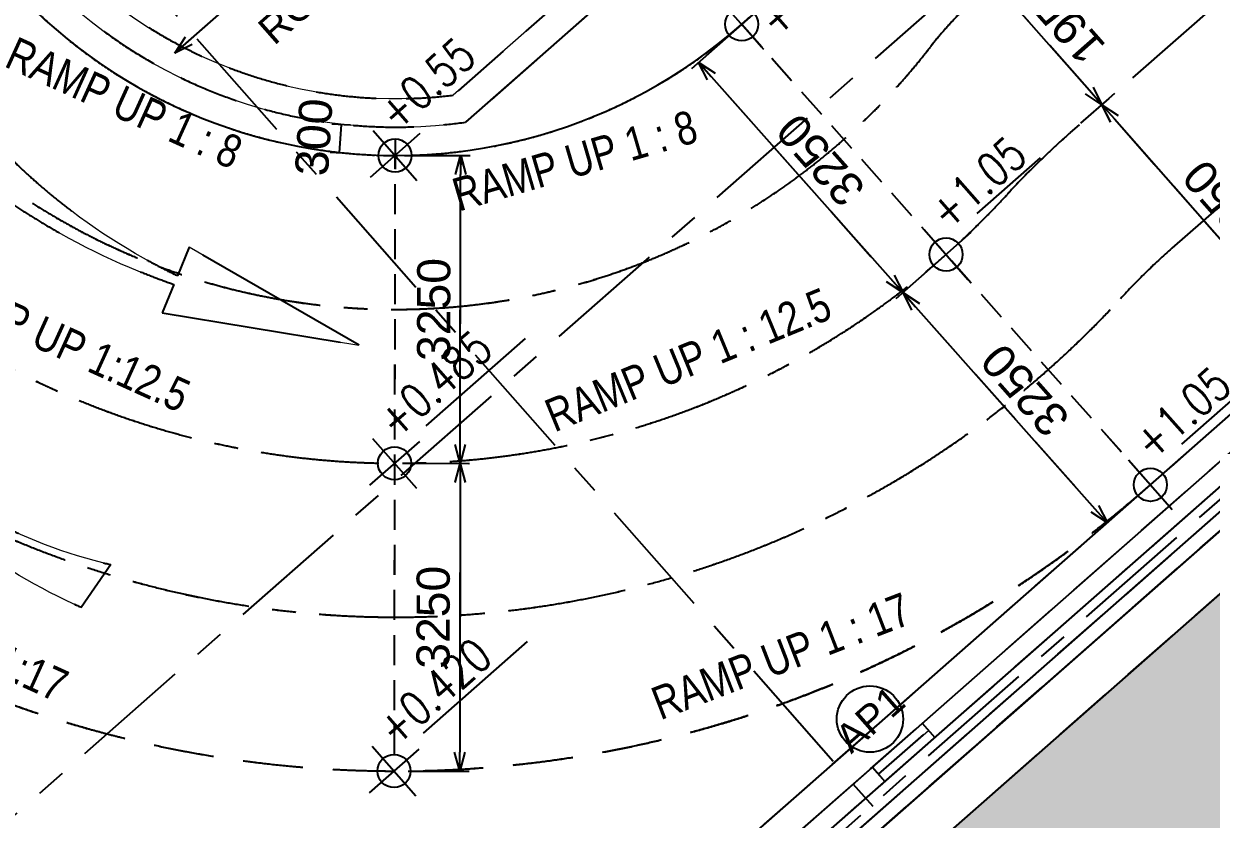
# Model space of a CAD drawing. Header units: millimetres. Extents: x 833946797 to 834440930, y 817746008 to 818399503.
# Drawn here: x 834331537 to 834344070, y 817934762 to 817943163 of the extents above; entities that cross this region are included whole.
import ezdxf
from ezdxf.enums import TextEntityAlignment as Align

# ---------------------------------------------------------------- set-up
doc = ezdxf.new("R2010")
doc.units = ezdxf.units.MM
doc.header["$LTSCALE"] = 100
for name, pattern in [('CENTER', [2, 1.25, -0.25, 0.25, -0.25]), ('DASHDOT2', [12.7, 6.35, -3.175, 0, -3.175]), ('Grid Line', [22.225, 12.7, -3.175, 3.175, -3.175]), ('Hidden', [9.525, 6.35, -3.175])]:
    doc.linetypes.add(name, pattern=pattern)
for name, color, linetype in [('+C-10', 10, 'Continuous'), ('+C-160', 160, 'Hidden'), ('A-COLS', 3, 'Continuous'), ('DLN020__', 6, 'Continuous'), ('DLN030_2', 1, 'Continuous'), ('DLN0401_', 7, 'Continuous'), ('DLN040__', 3, 'Continuous'), ('DLN060__', 7, 'Continuous'), ('DLN210__', 7, 'Continuous'), ('DLN810__', 1, 'Continuous'), ('LEVEL', 7, 'Continuous'), ('MOE', 6, 'DASHDOT2')]:
    doc.layers.add(name, color=color, linetype=linetype)
for name, color, linetype, lineweight in [('A-DOOR', 6, 'Continuous', 9), ('A-WALL', 7, 'Continuous', 9), ('A829_ROAD', 1, 'Continuous', 0)]:
    doc.layers.add(name, color=color, linetype=linetype, lineweight=lineweight)
doc.styles.add('romans', font='romans.shx')
doc.styles.get("Standard").update_dxf_attribs({"font": 'swiss.ttf'})
doc.styles.add('Swis721tBT', font='swissl.ttf')
doc.dimstyles.new('INTDIM350', dxfattribs={"dimtxt": 350, "dimasz": 200, "dimexe": 100, "dimexo": 150, "dimgap": 100, "dimtad": 1, "dimdec": 0, "dimzin": 9, "dimdsep": 46, "dimtxsty": 'Swis721tBT', "dimblk": 'OPEN30', "dimcen": -125, "dimclrd": 256, "dimclre": 256, "dimclrt": 2, "dimaunit": 1, "dimadec": 1, "dimazin": 0, "dimtfac": 0.444444, "dimtdec": 0, "dimtix": 1, "dimtmove": 2, "dimatfit": 3, "dimldrblk": 'OPEN30', "dimfxl": 0, "dimtolj": 1, "dimlwd": -1, "dimlwe": -1, "dimarcsym": 0})

# ---------------------------------------------------------------- blocks, each defined once
blk = doc.blocks.new('_Open30')
at = {"color": 0, "linetype": 'ByBlock', "lineweight": -2}
for p, q in [((-1, 0.268), (0, 0)), ((0, 0), (-1, -0.268)), ((0, 0), (-1, 0))]:
    blk.add_line(p, q, dxfattribs=at)
blk = doc.blocks.new('*D76')
at = {"layer": 'Defpoints', "color": 0}
for p in [(834335450, 817938521), (834335445, 817935271), (834336138, 817935270)]:
    blk.add_point(p, dxfattribs=at)
at = {"layer": 'DLN030_2', "linetype": 'Continuous'}
for p, q in [((834335600, 817938521), (834336243, 817938520)), ((834336143, 817938320), (834336138, 817935470)), ((834335595, 817935271), (834336238, 817935270))]:
    blk.add_line(p, q, dxfattribs=at)
at = {"layer": 'DLN030_2', "xscale": 200, "yscale": 200, "zscale": 200}
for p, rotation in [((834336143, 817938520), 89.90686800949327), ((834336138, 817935270), 269.9068680094933)]:
    blk.add_blockref('_Open30', p, dxfattribs=dict(at, rotation=rotation))
at = {"layer": 'DLN030_2', "color": 2, "insert": (834335860, 817936895), "char_height": 350, "attachment_point": 5, "rotation": 89.9069, "style": 'Swis721tBT'}
blk.add_mtext('\\A1;3250', dxfattribs=at)
blk = doc.blocks.new('*D77')
at = {"layer": 'Defpoints', "color": 0}
for p in [(834335456, 817941771), (834336148, 817941770), (834335450, 817938521)]:
    blk.add_point(p, dxfattribs=at)
at = {"layer": 'DLN030_2', "linetype": 'Continuous'}
for p, q in [((834335606, 817941771), (834336248, 817941770)), ((834336143, 817938720), (834336148, 817941570)), ((834335600, 817938521), (834336243, 817938520))]:
    blk.add_line(p, q, dxfattribs=at)
at = {"layer": 'DLN030_2', "xscale": 200, "yscale": 200, "zscale": 200}
for p, rotation in [((834336148, 817941770), 89.9068680242044), ((834336143, 817938520), 269.9068680242044)]:
    blk.add_blockref('_Open30', p, dxfattribs=dict(at, rotation=rotation))
at = {"layer": 'DLN030_2', "color": 2, "insert": (834335866, 817940145), "char_height": 350, "attachment_point": 5, "rotation": 89.9069, "style": 'Swis721tBT'}
blk.add_mtext('\\A1;3250', dxfattribs=at)
blk = doc.blocks.new('*D80')
at = {"layer": 'Defpoints', "color": 0}
for p in [(834339114, 817943157), (834341271, 817940725), (834340817, 817940323)]:
    blk.add_point(p, dxfattribs=at)
at = {"layer": 'DLN030_2', "linetype": 'Continuous'}
for p, q in [((834339002, 817943057), (834338586, 817942688)), ((834338793, 817942604), (834340684, 817940472)), ((834341159, 817940626), (834340742, 817940256))]:
    blk.add_line(p, q, dxfattribs=at)
at = {"layer": 'DLN030_2', "xscale": 200, "yscale": 200, "zscale": 200}
for p, rotation in [((834338660, 817942754), 131.5765258276603), ((834340817, 817940323), 311.5765258276604)]:
    blk.add_blockref('_Open30', p, dxfattribs=dict(at, rotation=rotation))
at = {"layer": 'DLN030_2', "color": 2, "insert": (834339948, 817941724), "char_height": 350, "attachment_point": 5, "rotation": 131.5765, "style": 'Swis721tBT'}
blk.add_mtext('\\A1;3250', dxfattribs=at)
blk = doc.blocks.new('*D81')
at = {"layer": 'Defpoints', "color": 0}
for p in [(834341271, 817940725), (834343428, 817938294), (834342974, 817937891)]:
    blk.add_point(p, dxfattribs=at)
at = {"layer": 'DLN030_2', "linetype": 'Continuous'}
for p, q in [((834341159, 817940626), (834340742, 817940256)), ((834340950, 817940173), (834342841, 817938041)), ((834343316, 817938195), (834342899, 817937825))]:
    blk.add_line(p, q, dxfattribs=at)
at = {"layer": 'DLN030_2', "xscale": 200, "yscale": 200, "zscale": 200}
for p, rotation in [((834340817, 817940323), 131.5765258478416), ((834342974, 817937891), 311.5765258478415)]:
    blk.add_blockref('_Open30', p, dxfattribs=dict(at, rotation=rotation))
at = {"layer": 'DLN030_2', "color": 2, "insert": (834342105, 817939293), "char_height": 350, "attachment_point": 5, "rotation": 131.5765, "style": 'Swis721tBT'}
blk.add_mtext('\\A1;3250', dxfattribs=at)
blk = doc.blocks.new('ELEX')
at = {"layer": 'LEVEL'}
for p, q in [((0, 0.5), (0, -0.5)), ((0.5, 0), (-0.5, 0))]:
    blk.add_line(p, q, dxfattribs=at)
blk.add_circle((0, 0), 0.25, dxfattribs=at)
at = {"layer": 'LEVEL', "style": 'romans'}
blk.add_attdef('ELEX', (0.257, 0.354), '', height=0.5, dxfattribs=at)
blk = doc.blocks.new('*D82')
at = {"layer": 'Defpoints', "color": 0}
for p in [(834341629, 817943771), (834341293, 817943476), (834342581, 817942012)]:
    blk.add_point(p, dxfattribs=at)
at = {"layer": 'DLN030_2', "linetype": 'Continuous'}
for p, q in [((834341406, 817943575), (834341704, 817943837)), ((834342785, 817942457), (834341761, 817943621)), ((834342694, 817942111), (834342992, 817942373))]:
    blk.add_line(p, q, dxfattribs=at)
at = {"layer": 'DLN030_2', "xscale": 200, "yscale": 200, "zscale": 200}
for p, rotation in [((834341629, 817943771), 131.3501965866839), ((834342917, 817942307), 311.3501965866839)]:
    blk.add_blockref('_Open30', p, dxfattribs=dict(at, rotation=rotation))
at = {"layer": 'DLN030_2', "color": 2, "insert": (834342483, 817943224), "char_height": 350, "attachment_point": 5, "rotation": 131.3502, "style": 'Swis721tBT'}
blk.add_mtext('\\A1;1950', dxfattribs=at)
blk = doc.blocks.new('*D83')
at = {"layer": 'Defpoints', "color": 0}
for p in [(834342581, 817942012), (834345130, 817939792), (834344795, 817939497)]:
    blk.add_point(p, dxfattribs=at)
at = {"layer": 'DLN030_2', "linetype": 'Continuous'}
for p, q in [((834342694, 817942111), (834342992, 817942373)), ((834343049, 817942157), (834344998, 817939942)), ((834344907, 817939596), (834345205, 817939858))]:
    blk.add_line(p, q, dxfattribs=at)
at = {"layer": 'DLN030_2', "xscale": 200, "yscale": 200, "zscale": 200}
for p, rotation in [((834342917, 817942307), 131.3501965866839), ((834345130, 817939792), 311.3501965866839)]:
    blk.add_blockref('_Open30', p, dxfattribs=dict(at, rotation=rotation))
at = {"layer": 'DLN030_2', "color": 2, "insert": (834344234, 817941235), "char_height": 350, "attachment_point": 5, "rotation": 131.3502, "style": 'Swis721tBT'}
blk.add_mtext('\\A1;3350', dxfattribs=at)
blk = doc.blocks.new('*D86')
at = {"layer": 'Defpoints', "color": 0}
for p in [(834334889, 817942097), (834335134, 817942082), (834335115, 817941782)]:
    blk.add_point(p, dxfattribs=at)
at = {"layer": 'DLN030_2', "linetype": 'Continuous'}
for p, q in [((834334984, 817942091), (834334789, 817942103)), ((834334870, 817941798), (834334889, 817942097)), ((834334965, 817941792), (834334770, 817941804))]:
    blk.add_line(p, q, dxfattribs=at)
at = {"layer": 'DLN030_2', "color": 2, "insert": (834334600, 817941965), "char_height": 350, "attachment_point": 5, "rotation": 86.3564, "style": 'Swis721tBT'}
blk.add_mtext('\\A1;300', dxfattribs=at)
blk = doc.blocks.new('*D106')
at = {"layer": 'Defpoints', "color": 0, "ltscale": 1.5}
for p in [(834334355, 817956590, 0), (834324515, 817943109, 0), (834325714, 817942170), (834325198, 817940249, 0), (834325198, 817940249, 0)]:
    blk.add_point(p, dxfattribs=at)
at = {"layer": 'MOE', "linetype": 'Continuous', "ltscale": 1.5}
blk.add_arc((834325198, 817940249), 1989, 66.5005, 97.6704, dxfattribs=at)
at = {"layer": 'MOE', "ltscale": 1.5, "xscale": 200, "yscale": 200, "zscale": 200}
for p, rotation in [((834324736, 817942184), 190.5522464607608), ((834326170, 817941984), 333.6185792640462)]:
    blk.add_blockref('_Open30', p, dxfattribs=dict(at, rotation=rotation))
at = {"layer": 'MOE', "color": 2, "ltscale": 1.5, "insert": (834325511, 817942496), "char_height": 350, "attachment_point": 5, "rotation": 352.0854, "style": 'Swis721tBT'}
blk.add_mtext('\\A1;{\\C1;>30%%D}', dxfattribs=at)
blk = doc.blocks.new('A$C029C5A43')
at = {"layer": '+C-160', "linetype": 'ByBlock', "lineweight": -2}
for p, q in [((34495, 17639), (34695, 17693)), ((34695, 17586), (34495, 17639)), ((34495, 17639), (34695, 17639)), ((35873, 14720), (36046, 14834)), ((36046, 14834), (35913, 14684)), ((36046, 14834), (35954, 14649)), ((38529, 13713), (38582, 13913)), ((38582, 13913), (38636, 13713)), ((38582, 13913), (38582, 13713)), ((33895, 12398), (33987, 12583)), ((33895, 12398), (34027, 12548)), ((34067, 12512), (33895, 12398)), ((33722, 12283), (33895, 12398)), ((33895, 12398), (33762, 12248)), ((33895, 12398), (33802, 12212)), ((41482, 10766), (41428, 10966)), ((41535, 10966), (41482, 10766)), ((41482, 10766), (41482, 10966)), ((38594, 10663), (38540, 10863)), ((38647, 10863), (38594, 10663)), ((38594, 10663), (38594, 10863)), ((38542, 10463), (38594, 10663)), ((38594, 10663), (38649, 10463)), ((38594, 10663), (38595, 10463)), ((41428, 10566), (41482, 10766)), ((41482, 10766), (41535, 10566)), ((41482, 10766), (41482, 10566)), ((31744, 9961), (31836, 10147)), ((31744, 9961), (31876, 10111)), ((31916, 10076), (31744, 9961)), ((38607, 7413), (38553, 7613)), ((38660, 7613), (38607, 7413)), ((38607, 7413), (38607, 7613))]:
    blk.add_line(p, q, dxfattribs=at)
at = {"layer": '+C-160'}
for p, q in [((34695, 17639), (35265, 17639)), ((35384, 15844), (35246, 15982)), ((35105, 15699), (35317, 15912)), ((35172, 15632), (35034, 15770)), ((38064, 15365, 0), (36409, 15365, 0)), ((35639, 15193), (36121, 14768)), ((44936, 15065), (36318, 15065)), ((34027, 12548), (35913, 14684)), ((39039, 13915), (38482, 13913)), ((38582, 13713), (38594, 10863)), ((33488, 12757), (33970, 12332)), ((33488, 12757), (33970, 12332)), ((41482, 10966), (41482, 12515)), ((33762, 12248), (31876, 10111)), ((39051, 10665), (38494, 10663)), ((39051, 10665), (38494, 10663)), ((41185, 10766), (41582, 10766)), ((41185, 10766), (41582, 10766)), ((41482, 10566), (41482, 7615)), ((38595, 10463), (38607, 7613)), ((31337, 10321), (31818, 9895)), ((27121, 7415), (43330, 7415)), ((39064, 7415), (38507, 7413)), ((35041, 7116), (35041, 6916)), ((35743, 7116), (35743, 6916)), ((43225, 6916), (26821, 6916)), ((35041, 7016), (35743, 7016)), ((26821, 6716), (43183, 6716)), ((22021, 6566, 0), (80111, 6565, 0)), ((21521, 6065, 0), (80359, 6065, 0))]:
    blk.add_line(p, q, dxfattribs=at)
at = {"layer": '+C-160', "ltscale": 3}
for p, q in [((33256, 16000), (32963, 15856)), ((33917, 14039), (33256, 16000)), ((32875, 15812), (32583, 15669)), ((32583, 15669), (33917, 14039)), ((30421, 14031), (29888, 13897))]:
    blk.add_line(p, q, dxfattribs=at)
at = {"layer": '+C-160', "linetype": 'Hidden', "ltscale": 0.5}
for p, q in [((35642, 15424), (31224, 10420)), ((39189, 13915), (39214, 7415))]:
    blk.add_line(p, q, dxfattribs=at)
at = {"layer": '+C-160', "linetype": 'CENTER', "ltscale": 10}
for p, q in [((43160, 10766), (41035, 10766)), ((43693, 9140), (41035, 9140))]:
    blk.add_line(p, q, dxfattribs=at)
at = {"layer": '+C-160', "lineweight": 18}
for p, q in [((43267, 7116), (26821, 7116)), ((26821, 7116), (43267, 7116)), ((43225, 6916), (26821, 6916)), ((26821, 6916), (43225, 6916)), ((80111, 6565), (34971, 6565, 0)), ((80111, 6565), (34971, 6565, 0)), ((80359, 6065), (34371, 6065)), ((80359, 6065), (34371, 6065))]:
    blk.add_line(p, q, dxfattribs=at)
at = {"layer": '+C-160', "lineweight": 13}
blk.add_line((35743, 6916), (35743, 7116), dxfattribs=at)
blk.add_line((35743, 6916), (35743, 7116), dxfattribs=at)
at = {"layer": '+C-160', "linetype": 'Hidden'}
blk.add_arc((39167, 19415), 12000, 180, 270, dxfattribs=at)
at = {"layer": '+C-160', "linetype": 'CENTER', "ltscale": 10}
for centre, radius, start, end in [((39167, 19415), 10375, 180, 276.1281), ((39167, 19415), 8750, 180, 276.1281), ((39167, 19415), 7125, 180, 280.9535), ((41257, 8615), 3875, 89.8903, 100.9535), ((41035, 2015), 8750, 90, 96.1281), ((41035, 2015), 7125, 90, 96.1281)]:
    blk.add_arc(centre, radius, start, end, dxfattribs=at)
at = {"layer": '+C-160'}
for radius, start, end in [(5500, 180, 280.9535), (5200, 181.7436, 236.7764), (4900, 185.3654, 235.7441)]:
    blk.add_arc((39167, 19415), radius, start, end, dxfattribs=at)
at = {"layer": '+C-160', "ltscale": 3}
for centre, radius, start, end in [((39014, 18415), 6569, 174.8623, 202.9267), ((39323, 19466), 7411, 184.5393, 209.5367), ((35451, 16464), 6126, 177.2661, 204.7718), ((34881, 17196), 5469, 184.5947, 215.37)]:
    blk.add_arc(centre, radius, start, end, dxfattribs=at)
at = {"layer": '+C-160'}
blk.add_point((39189, 13915), dxfattribs=at)
blk = doc.blocks.new('*D172')
at = {"layer": 'Defpoints', "color": 0}
for p in [(834324809, 817940691), (834334727, 817930237), (834334581, 817930109)]:
    blk.add_point(p, dxfattribs=at)
at = {"layer": 'DLN030_2', "linetype": 'Continuous'}
for p, q in [((834324922, 817940790), (834325288, 817941113)), ((834325345, 817940897), (834334595, 817930387)), ((834334694, 817930208), (834334802, 817930303))]:
    blk.add_line(p, q, dxfattribs=at)
at = {"layer": 'DLN030_2', "xscale": 200, "yscale": 200, "zscale": 200}
for p, rotation in [((834325213, 817941047), 131.3501958360153), ((834334727, 817930237), 311.3501958360153)]:
    blk.add_blockref('_Open30', p, dxfattribs=dict(at, rotation=rotation))
at = {"layer": 'DLN030_2', "color": 2, "insert": (834329760, 817935457), "char_height": 350, "attachment_point": 5, "rotation": 131.3502, "style": 'Swis721tBT'}
blk.add_mtext('\\A1;14400', dxfattribs=at)
blk = doc.blocks.new('*D193')
at = {"layer": 'Defpoints', "color": 0}
for p in [(834343894, 817949294), (834348945, 817942750), (834346669, 817940747)]:
    blk.add_point(p, dxfattribs=at)
at = {"layer": 'DLN030_2', "linetype": 'Continuous'}
for p, q in [((834343781, 817949195), (834343420, 817948877)), ((834343627, 817948793), (834348813, 817942900)), ((834346781, 817940846), (834349020, 817942816))]:
    blk.add_line(p, q, dxfattribs=at)
at = {"layer": 'DLN030_2', "xscale": 200, "yscale": 200, "zscale": 200}
for p, rotation in [((834343495, 817948943), 131.3501958360153), ((834348945, 817942750), 311.3501958360153)]:
    blk.add_blockref('_Open30', p, dxfattribs=dict(at, rotation=rotation))
at = {"layer": 'DLN030_2', "color": 2, "insert": (834346010, 817945662), "char_height": 350, "attachment_point": 5, "rotation": 131.3502, "style": 'Swis721tBT'}
blk.add_mtext('\\A1;8250', dxfattribs=at)

msp = doc.modelspace()

# ---------------------------------------------------------------- hatches: boundary and pattern name
at = {"layer": 'DLN060__'}
h = msp.add_hatch(dxfattribs=at)
h.set_pattern_fill('EARTH', color=251, scale=150, angle=45)
h.set_pattern_definition([(86.35019583, (1453154.1, 238293.2), (-889.9338409, 1011.2023827), [952.5, -952.5]), (86.35019583, (1452797.6, 238315.9), (-889.9338409, 1011.2023827), [952.5, -952.5]), (86.35019583, (1452441.2, 238338.6), (-889.9338409, 1011.2023827), [952.5, -952.5]), (176.35019583, (1452329.9, 238465), (-1011.2023827, -889.9338409), [952.5, -952.5]), (176.35019583, (1452352.65, 238821.5), (-1011.2023827, -889.9338409), [952.5, -952.5]), (176.35019583, (1452375.4, 239178), (-1011.2023827, -889.9338409), [952.5, -952.5])])
edge = h.paths.add_edge_path()
edge.add_line((834303001.7, 817954269.4), (834304578.4, 817955656.4))
edge.add_line((834304578.4, 817955656.4), (834331037.8, 817925591.5))
edge.add_line((834331037.8, 817925591.5), (834375206.5, 817964463.2))
edge.add_line((834375206.5, 817964463.2), (834374060.9, 817980844.8))
edge.add_line((834374060.9, 817980844.8), (834339581.5, 818020021.9))
edge.add_arc((834332615.9, 818013881.7), 9285.6, 41.39677, 99.60462)
edge.add_line((834331066.6, 818023037.1), (834322069.8, 818033259.9))
edge.add_line((834322069.8, 818033259.9), (834273725.6, 817990713.5))
edge.add_line((834273725.6, 817990713.5), (834304578.4, 817955656.4))
edge.add_line((834304578.4, 817955656.4), (834303001.7, 817954269.4))
edge.add_line((834303001.7, 817954269.4), (834270761.5, 817990902.8))
edge.add_line((834270761.5, 817990902.8), (834322258.6, 818036224.1))
edge.add_line((834322258.6, 818036224.1), (834331970.3, 818025189))
edge.add_arc((834332622.3, 818013717.3), 11490.2, 42.02614, 93.25305, ccw=False)
edge.add_line((834341157.7, 818021409.6), (834375550.8, 817982329.9))
edge.add_line((834375550.8, 817982329.9), (834377279, 817963489.7))
edge.add_line((834377279, 817963489.7), (834330848.8, 817922627.7))
edge.add_line((834330848.8, 817922627.7), (834303001.7, 817954269.4))

# ---------------------------------------------------------------- linework, layer by layer
at = {"layer": '+C-10'}
for p, q in [((834341601, 817941157.5), (834342269.1, 817941745.5)), ((834335785.7, 817938916.4), (834336832.7, 817939837.9)), ((834343760.4, 817938722.6), (834344462.7, 817939340.6)), ((834335757, 817935672.5), (834336853.7, 817936637.7))]:
    msp.add_line(p, q, dxfattribs=at)
at = {"layer": 'A-COLS', "color": 5}
msp.add_line((834331082.6, 817926297.5, -0.1), (834374690.1, 817964674.8, -0.1), dxfattribs=at)
at = {"layer": 'A-COLS', "color": 5, "lineweight": 18}
for p, q in [((834374690.4, 817964675.1), (834340804.2, 817934852.7, -0.1)), ((834374690.4, 817964675.1), (834340804.2, 817934852.7, -0.1)), ((834375206.5, 817964463.2), (834340684.2, 817934081)), ((834375206.5, 817964463.2), (834340684.2, 817934081))]:
    msp.add_line(p, q, dxfattribs=at)
at = {"layer": 'A-COLS', "color": 5, "elevation": -0.1}
msp.add_lwpolyline([(834304578.2, 817955656.7), (834331037.8, 817925591.5), (834375206.5, 817964463.2), (834374060.9, 817980844.8)], dxfattribs=at)
at = {"layer": 'A-DOOR'}
msp.add_line((834340559.2, 817935237.1), (834341086, 817935700.7), dxfattribs=at)
for points in [[(834341020, 817935775.7, 0), (834341152.1, 817935625.6, 0)], [(834340493.2, 817935312.1, 0), (834340625.3, 817935162, 0)]]:
    msp.add_polyline3d(points, dxfattribs=at)
at = {"layer": 'A-WALL', "color": 1}
msp.add_line((834337312.3, 817943502.2, 0), (834336069.7, 817942408.5, 0), dxfattribs=at)
at = {"layer": 'A-WALL', "lineweight": 18}
for p, q in [((834346668.7, 817940747.1), (834334322.5, 817929881.5)), ((834334322.5, 817929881.5), (834346668.7, 817940747.1)), ((834346769.3, 817940569.2), (834334454.7, 817929731.4)), ((834334454.7, 817929731.4), (834346769.3, 817940569.2))]:
    msp.add_line(p, q, dxfattribs=at)
at = {"layer": 'A-WALL', "color": 1}
for radius, start, end in [(5200, 223.09375, 278.12657), (4900, 226.71565, 277.09428)]:
    msp.add_arc((834335464.5, 817947271), radius, start, end, dxfattribs=at)
at = {"layer": 'A829_ROAD', "color": 1, "ltscale": 3, "elevation": 0}
for points in [[(834333159.3, 817940500.7, -0.1230697), (834330710.2, 817942538.1), (834330389.7, 817942091.1, 0.1095063), (834333121.7, 817940409.6), (834332997.5, 817940109.3), (834335075.4, 817939766.5), (834333284.1, 817940802.3), (834333159.3, 817940500.7)], [(834329910.6, 817938843.4, 0.1350955), (834332457, 817937451.1), (834332144.4, 817936998.6, -0.1205956), (834329837.5, 817938777.1), (834329596.7, 817938558.8), (834328307.3, 817940539.2), (834330152.4, 817939062.6), (834329910.6, 817938843.4)]]:
    msp.add_lwpolyline(points, format="xyb", dxfattribs=at)
at = {"layer": 'DLN020__', "linetype": 'Grid Line'}
for p, q in [((834341549, 817933703.7), (834273995.9, 818010462.1)), ((834383185, 817980342.9), (834313847.1, 817919320.4)), ((834387082.9, 817975913.9), (834317745, 817914891.3))]:
    msp.add_line(p, q, dxfattribs=at)
at = {"layer": 'DLN030_2'}
msp.add_point((834339114.4, 817943156.6), dxfattribs=at)
at = {"layer": 'DLN0401_', "color": 0}
msp.add_circle((834340467.9, 817935819.6), 350, dxfattribs=at)
msp.add_circle((834340467.9, 817935819.6), 350, dxfattribs=at)
at = {"layer": 'DLN060__', "color": 252, "elevation": -0.1}
msp.add_lwpolyline([(834375206.5, 817964463.2), (834374060.9, 817980844.8), (834339581.5, 818020021.9, 0.2600156), (834331066.6, 818023037.1), (834322069.5, 818033260.2), (834273725.4, 817990713.8), (834331037.8, 817925591.5), (834375206.5, 817964463.2)], format="xyb", dxfattribs=at)
at = {"layer": 'DLN060__', "color": 252}
msp.add_lwpolyline([(834374690.4, 817964675.1), (834373573.9, 817980641.3), (834339206.2, 818019691.6, 0.2684144), (834330878.5, 818022494.1), (834322024.5, 818032554.6), (834274431, 817990668.8), (834331082.6, 817926297.5), (834374690.4, 817964675.1)], format="xyb", dxfattribs=at)
at = {"layer": 'DLN210__', "lineweight": 13}
msp.add_polyline3d([(834341152.1, 817935625.6, 0), (834341020, 817935775.7, 0)], dxfattribs=at)
msp.add_polyline3d([(834341152.1, 817935625.6, 0), (834341020, 817935775.7, 0)], dxfattribs=at)
at = {"layer": 'DLN810__'}
for p, q in [((834342669.3, 817947817.1), (834336199.6, 817942123.2)), ((834334349.8, 817930304.6), (834346518, 817941013.6))]:
    msp.add_line(p, q, dxfattribs=at)
at = {"layer": 'DLN810__', "linetype": 'CENTER', "ltscale": 10}
msp.add_line((834344176.4, 817943415.9), (834342581.3, 817942012.1), dxfattribs=at)
at = {"layer": 'DLN810__', "linetype": 'Hidden', "ltscale": 0.5}
for p, q in [((834339114.4, 817943156.6), (834343428, 817938294.1)), ((834335455.9, 817941946), (834335445, 817935271))]:
    msp.add_line(p, q, dxfattribs=at)
at = {"layer": 'DLN810__', "color": 2, "linetype": 'CENTER', "ltscale": 10}
msp.add_line((834345650.6, 817942548), (834343655.2, 817940791.9), dxfattribs=at)
at = {"layer": 'DLN810__'}
msp.add_lwpolyline([(834346769.3, 817940569.2), (834334454.7, 817929731.4), (834334586.8, 817929581.2), (834346869.9, 817940391.3)], dxfattribs=at)
at = {"layer": 'DLN810__', "color": 6}
msp.add_arc((834335464.5, 817947271), 5500, 221.35019, 322.30366, dxfattribs=at)
at = {"layer": 'DLN810__', "color": 2, "linetype": 'CENTER', "ltscale": 10}
for centre, radius, start, end in [((834344168.7, 817940544.5), 3875, 131.24055, 142.30366), ((834335464.8, 817947270.7), 7125, 221.35019, 322.30366), ((834348362.4, 817935443.3), 8750, 131.3502, 137.47828), ((834335464.5, 817947271), 8750, 221.35019, 317.47828), ((834348362.6, 817935443), 7125, 131.3502, 137.47828), ((834335464.8, 817947270.7), 10375, 221.35019, 317.47828)]:
    msp.add_arc(centre, radius, start, end, dxfattribs=at)
at = {"layer": 'DLN810__', "linetype": 'Hidden'}
msp.add_arc((834335464.5, 817947271), 12000, 221.35019, 311.3502, dxfattribs=at)

# ---------------------------------------------------------------- block references
at = {"rotation": 41.35019582799567}
msp.add_blockref('A$C029C5A43', (834318889.5, 817906820.3), dxfattribs=at)
at = {"layer": 'LEVEL'}
ref = msp.add_blockref('ELEX', (834339114.4, 817943156.6), dxfattribs=dict(at, xscale=699.9999999999998, yscale=699.9999999999998, zscale=699.9999999999998, rotation=41.3501958279957))
ref.add_attrib('ELEX', '+1.05', (834339477, 817943009.5), dxfattribs={"height": 350, "rotation": 41.35019, "style": 'romans', "width": 0.8})
ref = msp.add_blockref('ELEX', (834335455.6, 817941771), dxfattribs=dict(at, xscale=699.9999999999998, yscale=699.9999999999998, zscale=699.9999999999998, rotation=41.3501958279957))
ref.add_attrib('ELEX', '+0.55', (834335471.3, 817942018), dxfattribs={"height": 350, "rotation": 41.35019, "style": 'romans', "width": 0.8})
ref = msp.add_blockref('ELEX', (834341271.2, 817940725.4), dxfattribs=dict(at, xscale=699.9999999999998, yscale=699.9999999999998, zscale=699.9999999999998, rotation=41.3501958279957))
ref.add_attrib('ELEX', '+1.05', (834341286.9, 817940972.4), dxfattribs={"height": 350, "rotation": 41.35019, "style": 'romans', "width": 0.8})
ref = msp.add_blockref('ELEX', (834335450.3, 817938521), dxfattribs=dict(at, xscale=699.9999999999998, yscale=699.9999999999998, zscale=699.9999999999998, rotation=41.3501958279957))
ref.add_attrib('ELEX', '+0.485', (834335466, 817938768), dxfattribs={"height": 350, "rotation": 41.35019, "style": 'romans', "width": 0.8})
ref = msp.add_blockref('ELEX', (834343428, 817938294.1), dxfattribs=dict(at, xscale=699.9999999999998, yscale=699.9999999999998, zscale=699.9999999999998, rotation=41.3501958279957))
ref.add_attrib('ELEX', '+1.05', (834343443.8, 817938541.1), dxfattribs={"height": 350, "rotation": 41.35019, "style": 'romans', "width": 0.8})
ref = msp.add_blockref('ELEX', (834335445, 817935271), dxfattribs=dict(at, xscale=699.9999999999998, yscale=699.9999999999998, zscale=699.9999999999998, rotation=41.3501958279957))
ref.add_attrib('ELEX', '+0.420', (834335460.8, 817935518), dxfattribs={"height": 350, "rotation": 41.35019, "style": 'romans', "width": 0.8})

# ---------------------------------------------------------------- texts
at = {"layer": 'A-WALL', "color": 1, "insert": (834333320.8, 817943901.1, 0), "char_height": 300, "width": 6585.266, "attachment_point": 1, "rotation": 41.3502}
msp.add_mtext('700MM \\PHIGH \\PRC WALL{\\H1.03225x; }', dxfattribs=at)
at = {"layer": 'DLN0401_', "color": 3}
msp.add_text('%%UBASEMENT 2 FLOOR PLAN', height=1500, rotation=41.3502, dxfattribs=at).set_placement((834335358.9, 817923574))
msp.add_text('%%UBASEMENT 2 FLOOR PLAN', height=1500, rotation=41.3502, dxfattribs=at).set_placement((834335358.9, 817923574))
msp.add_text('%%UBASEMENT 2 FLOOR PLAN', height=1500, rotation=41.3502, dxfattribs=at).set_placement((834335358.9, 817923574))
at = {"layer": 'DLN0401_', "style": 'Swis721tBT'}
msp.add_text('AP1', height=300, rotation=41.3502, dxfattribs=at).set_placement((834340467.9, 817935819.6), align=Align.MIDDLE_CENTER)
msp.add_text('AP1', height=300, rotation=41.3502, dxfattribs=at).set_placement((834340467.9, 817935819.6), align=Align.MIDDLE_CENTER)
at = {"layer": 'DLN040__', "char_height": 350, "attachment_point": 1, "line_spacing_factor": 1.00667}
for s, insert, rotation in [('{\\W0.8;RAMP UP 1 : 8}', (834331463.3, 817943034.8), 335.58224), ('{\\W0.8;RAMP UP 1 : 8}', (834336030.8, 817941514.3), 16.29598), ('{\\W0.8;RAMP UP 1:12.5}', (834330614.2, 817940600.5), 335.58224), ('{\\W0.8;RAMP UP 1 : 12.5}', (834337004.7, 817939168.6), 22.36701), ('{\\W0.8;RAMP UP 1:17}', (834329623, 817937404.5), 335.58224), ('{\\W0.8;RAMP UP 1 : 17}', (834338129.9, 817936132.4), 21.08071)]:
    msp.add_mtext(s, dxfattribs=dict(at, insert=insert, rotation=rotation))

# ---------------------------------------------------------------- dimensions: what is measured, and where the dimension line sits
at = {"layer": 'DLN030_2'}
for base, p1, p2, angle, picture, middle in [((834348944.8, 817942750.2), (834343893.6, 817949294.2), (834346668.7, 817940747.1), 131.3502, '*D193', (834346009.6, 817945661.7)), ((834341628.8, 817943770.9), (834342581.3, 817942012.1), (834341293.3, 817943475.6), 131.3502, '*D82', (834342482.9, 817943224)), ((834345130.3, 817939792.2), (834342581.3, 817942012.1), (834344794.8, 817939497), 311.3502, '*D83', (834344233.6, 817941234.7)), ((834334726.9, 817930237.3), (834324809, 817940691.4), (834334581.4, 817930109.3), 131.3502, '*D172', (834329760, 817935457.4))]:
    dim = msp.add_linear_dim(base=base, p1=p1, p2=p2, angle=angle, dimstyle='INTDIM350', dxfattribs=at)
    dim.commit()
    dim.dimension.update_dxf_attribs({"geometry": picture, "text_midpoint": middle})
for p1, p2, override, picture, middle in [((834339114.4, 817943156.6), (834341271.2, 817940725.4), {"dimtfill": 1}, '*D80', (834339948.2, 817941724)), ((834341271.2, 817940725.4), (834343428, 817938294.1), {"dimtfill": 1, "dimarcsym": 2}, '*D81', (834342105, 817939292.8))]:
    dim = msp.add_aligned_dim(p1=p1, p2=p2, distance=-606.9, dimstyle='INTDIM350', override=override, dxfattribs=at)
    dim.commit()
    dim.dimension.update_dxf_attribs({"geometry": picture, "text_midpoint": middle})
for p1, p2, distance, picture, middle in [((834335115, 817941782.1), (834335134.1, 817942081.5), 245.5, '*D86', (834334600.2, 817941965.2)), ((834335450.3, 817938521), (834335455.6, 817941771), -692.7, '*D77', (834335865.8, 817940145.4)), ((834335450.3, 817938521), (834335445, 817935271), 692.7, '*D76', (834335860.5, 817936895.4))]:
    dim = msp.add_aligned_dim(p1=p1, p2=p2, distance=distance, dimstyle='INTDIM350', dxfattribs=at)
    dim.commit()
    dim.dimension.update_dxf_attribs({"geometry": picture, "text_midpoint": middle})
at = {"layer": 'MOE', "ltscale": 1.5}
dim = msp.add_angular_dim_2l(base=(834325714, 817942170.1), line1=((834325198.2, 817940249.2), (834324515, 817943109.1)), line2=((834325198.2, 817940249.2), (834334354.7, 817956590.4)), text='{\\C1;>30%%D}', dimstyle='INTDIM350', dxfattribs=at)
dim.commit()
dim.dimension.update_dxf_attribs({"geometry": '*D106', "text_midpoint": (834325510.6, 817942496.4, -0.1)})

# ---------------------------------------------------------------- leaders
at = {"layer": 'A-WALL', "color": 0}
msp.add_leader([(834333130.8, 817942851.6), (834333708.6, 817943360)], dimstyle='INTDIM350', override={"dimgap": 100, "dimtad": 0, "dimclrd": 1, "dimtfill": 1}, dxfattribs=at)

doc.saveas('drawing.dxf')
